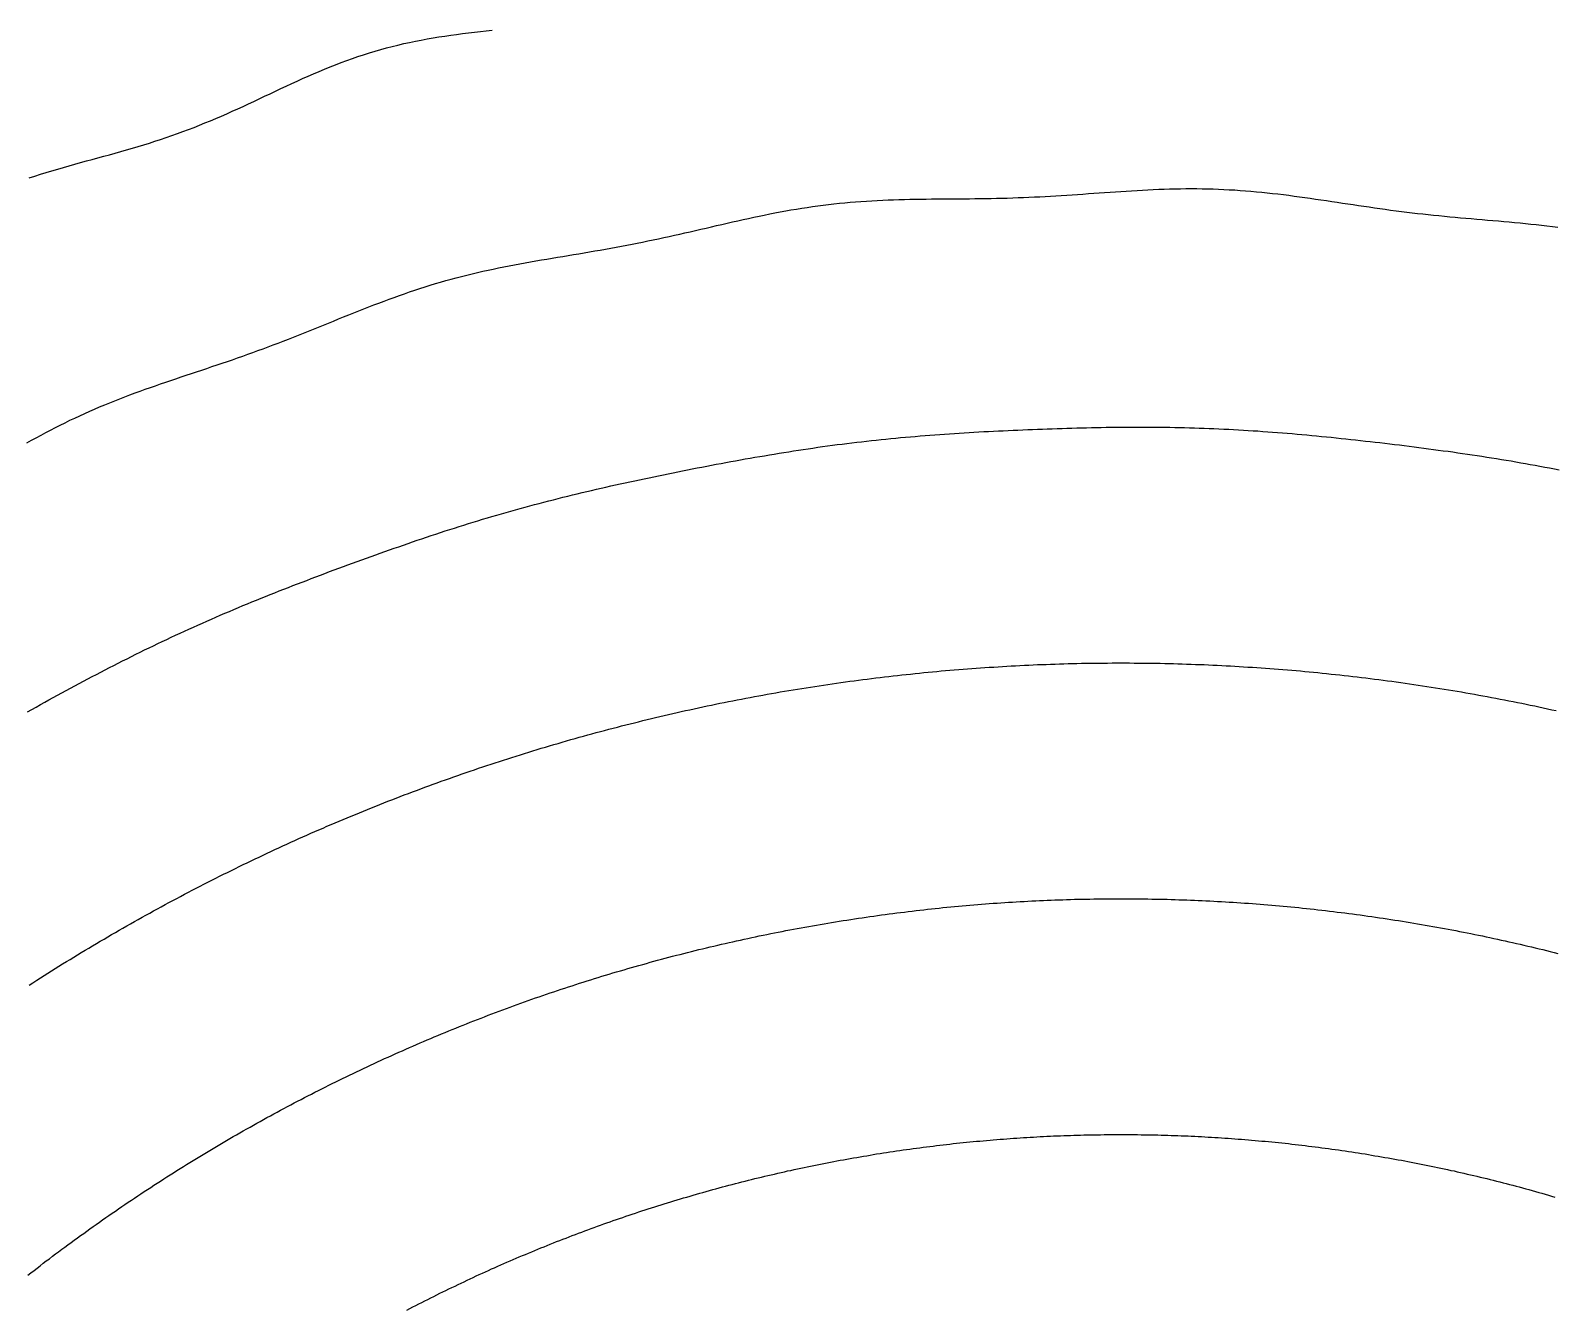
# Model space of a CAD drawing. Header units: millimetres. Extents: x -17.8 to 17.8, y -17.8 to 17.8.
# Drawn here: x -1.48 to 0.589, y 1.854 to 3.588 of the extents above; entities that cross this region are included whole.
import ezdxf

# ---------------------------------------------------------------- set-up
doc = ezdxf.new("R2010")
doc.units = ezdxf.units.MM
doc.layers.add('DOKU', color=8, linetype='Continuous')
doc.layers.add('KESIM', color=1, linetype='Continuous')

msp = doc.modelspace()

# ---------------------------------------------------------------- linework, layer by layer
at = {"layer": 'DOKU'}
for points in [[(-1.482, 3.3882), (-1.4743, 3.3907), (-1.4666, 3.3932), (-1.4589, 3.3956), (-1.4511, 3.398), (-1.4433, 3.4003), (-1.4355, 3.4025), (-1.4277, 3.4048), (-1.4199, 3.4069), (-1.4121, 3.4091), (-1.4043, 3.4113), (-1.3965, 3.4134), (-1.3886, 3.4155), (-1.3808, 3.4177), (-1.373, 3.4198), (-1.3652, 3.422), (-1.3575, 3.4242), (-1.3497, 3.4264), (-1.3419, 3.4286), (-1.3342, 3.4309), (-1.3265, 3.4333), (-1.3188, 3.4356), (-1.3112, 3.4381), (-1.3035, 3.4406), (-1.2959, 3.4431), (-1.2883, 3.4458), (-1.2807, 3.4484), (-1.2732, 3.4512), (-1.2657, 3.454), (-1.2582, 3.4569), (-1.2507, 3.4598), (-1.2433, 3.4628), (-1.2358, 3.4659), (-1.2284, 3.469), (-1.221, 3.4722), (-1.2137, 3.4754), (-1.2063, 3.4787), (-1.1989, 3.482), (-1.1916, 3.4854), (-1.1843, 3.4887), (-1.1769, 3.4922), (-1.1696, 3.4956), (-1.1623, 3.499), (-1.155, 3.5025), (-1.1476, 3.506), (-1.1403, 3.5094), (-1.1329, 3.5128), (-1.1256, 3.5162), (-1.1182, 3.5196), (-1.1108, 3.523), (-1.1034, 3.5262), (-1.0959, 3.5295), (-1.0885, 3.5327), (-1.081, 3.5358), (-1.0735, 3.5389), (-1.066, 3.5418), (-1.0584, 3.5447), (-1.0508, 3.5476), (-1.0432, 3.5503), (-1.0356, 3.5529), (-1.0279, 3.5555), (-1.0202, 3.5579), (-1.0125, 3.5602), (-1.0047, 3.5625), (-0.9969, 3.5646), (-0.9891, 3.5667), (-0.9813, 3.5686), (-0.9734, 3.5705), (-0.9655, 3.5722), (-0.9576, 3.5739), (-0.9497, 3.5754), (-0.9417, 3.5769), (-0.9337, 3.5783), (-0.9257, 3.5796), (-0.9177, 3.5808), (-0.9097, 3.582), (-0.9017, 3.5831), (-0.8936, 3.5842), (-0.8856, 3.5852), (-0.8775, 3.5862), (-0.8695, 3.5871), (-0.8614, 3.588), (-0.8534, 3.5889)], [(0, 3.37), (0.0074, 3.3705), (0.0147, 3.3709), (0.0221, 3.3714), (0.0294, 3.3718), (0.0368, 3.3722), (0.0441, 3.3725), (0.0515, 3.3728), (0.0589, 3.3731), (0.0662, 3.3733), (0.0736, 3.3735), (0.081, 3.3736), (0.0883, 3.3737), (0.0957, 3.3737), (0.1031, 3.3737), (0.1104, 3.3736), (0.1178, 3.3735), (0.1252, 3.3733), (0.1325, 3.373), (0.1399, 3.3727), (0.1472, 3.3723), (0.1546, 3.3719), (0.1619, 3.3714), (0.1693, 3.3708), (0.1766, 3.3702), (0.184, 3.3696), (0.1913, 3.3689), (0.1986, 3.3681), (0.206, 3.3673), (0.2133, 3.3665), (0.2206, 3.3656), (0.2279, 3.3647), (0.2352, 3.3637), (0.2425, 3.3627), (0.2498, 3.3617), (0.2571, 3.3607), (0.2644, 3.3596), (0.2717, 3.3585), (0.279, 3.3575), (0.2863, 3.3564), (0.2935, 3.3553), (0.3008, 3.3542), (0.3081, 3.3531), (0.3154, 3.352), (0.3227, 3.3509), (0.3299, 3.3498), (0.3372, 3.3488), (0.3445, 3.3477), (0.3518, 3.3467), (0.359, 3.3457), (0.3663, 3.3447), (0.3736, 3.3438), (0.3809, 3.3428), (0.3882, 3.3419), (0.3954, 3.3411), (0.4027, 3.3402), (0.41, 3.3394), (0.4173, 3.3386), (0.4246, 3.3378), (0.4319, 3.3371), (0.4392, 3.3364), (0.4466, 3.3356), (0.4539, 3.335), (0.4612, 3.3343), (0.4685, 3.3336), (0.4758, 3.333), (0.4832, 3.3323), (0.4905, 3.3317), (0.4978, 3.3311), (0.5052, 3.3305), (0.5125, 3.3298), (0.5198, 3.3292), (0.5272, 3.3285), (0.5345, 3.3278), (0.5419, 3.3271), (0.5492, 3.3264), (0.5565, 3.3257), (0.5639, 3.3249), (0.5712, 3.3241), (0.5785, 3.3232), (0.5858, 3.3224), (0.5931, 3.3214)], [(-1.4853, 3.0286), (-1.4789, 3.0322), (-1.4724, 3.0357), (-1.4659, 3.0392), (-1.4594, 3.0427), (-1.4529, 3.0461), (-1.4464, 3.0495), (-1.4398, 3.0528), (-1.4332, 3.056), (-1.4266, 3.0593), (-1.4199, 3.0624), (-1.4132, 3.0655), (-1.4065, 3.0686), (-1.3998, 3.0716), (-1.3931, 3.0745), (-1.3863, 3.0774), (-1.3795, 3.0803), (-1.3727, 3.0831), (-1.3658, 3.0858), (-1.359, 3.0885), (-1.3521, 3.0912), (-1.3452, 3.0938), (-1.3383, 3.0964), (-1.3314, 3.0989), (-1.3245, 3.1014), (-1.3175, 3.1039), (-1.3106, 3.1063), (-1.3036, 3.1087), (-1.2966, 3.1111), (-1.2896, 3.1135), (-1.2827, 3.1158), (-1.2757, 3.1182), (-1.2687, 3.1205), (-1.2617, 3.1228), (-1.2547, 3.1252), (-1.2477, 3.1275), (-1.2408, 3.1298), (-1.2338, 3.1322), (-1.2268, 3.1345), (-1.2199, 3.1369), (-1.2129, 3.1392), (-1.206, 3.1416), (-1.199, 3.144), (-1.1921, 3.1465), (-1.1852, 3.1489), (-1.1783, 3.1514), (-1.1714, 3.1539), (-1.1645, 3.1564), (-1.1576, 3.159), (-1.1507, 3.1616), (-1.1439, 3.1642), (-1.137, 3.1668), (-1.1301, 3.1695), (-1.1233, 3.1721), (-1.1165, 3.1748), (-1.1096, 3.1775), (-1.1028, 3.1802), (-1.096, 3.183), (-1.0892, 3.1857), (-1.0823, 3.1885), (-1.0755, 3.1913), (-1.0687, 3.194), (-1.0619, 3.1968), (-1.0551, 3.1996), (-1.0482, 3.2023), (-1.0414, 3.2051), (-1.0345, 3.2078), (-1.0277, 3.2105), (-1.0208, 3.2132), (-1.014, 3.2159), (-1.0071, 3.2185), (-1.0002, 3.2211), (-0.9933, 3.2237), (-0.9863, 3.2262), (-0.9794, 3.2287), (-0.9725, 3.2311), (-0.9655, 3.2335), (-0.9585, 3.2359), (-0.9515, 3.2382), (-0.9445, 3.2404), (-0.9375, 3.2426), (-0.9304, 3.2448), (-0.9234, 3.2468), (-0.9163, 3.2489), (-0.9092, 3.2508), (-0.9021, 3.2528), (-0.8949, 3.2546), (-0.8878, 3.2564), (-0.8806, 3.2582), (-0.8735, 3.2599), (-0.8663, 3.2615), (-0.8591, 3.2631), (-0.8519, 3.2646), (-0.8447, 3.2661), (-0.8375, 3.2676), (-0.8302, 3.269), (-0.823, 3.2704), (-0.8157, 3.2718), (-0.8085, 3.2731), (-0.8012, 3.2744), (-0.794, 3.2756), (-0.7867, 3.2769), (-0.7794, 3.2781), (-0.7722, 3.2793), (-0.7649, 3.2806), (-0.7577, 3.2818), (-0.7504, 3.283), (-0.7431, 3.2842), (-0.7359, 3.2854), (-0.7286, 3.2866), (-0.7214, 3.2878), (-0.7141, 3.2891), (-0.7069, 3.2903), (-0.6997, 3.2916), (-0.6924, 3.2929), (-0.6852, 3.2942), (-0.678, 3.2956), (-0.6708, 3.2969), (-0.6636, 3.2983), (-0.6564, 3.2997), (-0.6492, 3.3012), (-0.642, 3.3027), (-0.6348, 3.3042), (-0.6276, 3.3057), (-0.6204, 3.3072), (-0.6132, 3.3088), (-0.6061, 3.3104), (-0.5989, 3.312), (-0.5917, 3.3136), (-0.5846, 3.3153), (-0.5774, 3.3169), (-0.5702, 3.3186), (-0.5631, 3.3202), (-0.5559, 3.3219), (-0.5487, 3.3236), (-0.5415, 3.3252), (-0.5344, 3.3269), (-0.5272, 3.3285), (-0.52, 3.3301), (-0.5128, 3.3317), (-0.5056, 3.3333), (-0.4984, 3.3349), (-0.4912, 3.3364), (-0.484, 3.3379), (-0.4767, 3.3394), (-0.4695, 3.3408), (-0.4623, 3.3421), (-0.455, 3.3435), (-0.4478, 3.3448), (-0.4405, 3.346), (-0.4332, 3.3472), (-0.426, 3.3483), (-0.4187, 3.3494), (-0.4114, 3.3504), (-0.4041, 3.3513), (-0.3968, 3.3522), (-0.3894, 3.353), (-0.3821, 3.3538), (-0.3748, 3.3545), (-0.3675, 3.3552), (-0.3601, 3.3558), (-0.3528, 3.3564), (-0.3454, 3.3569), (-0.3381, 3.3573), (-0.3307, 3.3577), (-0.3233, 3.3581), (-0.316, 3.3584), (-0.3086, 3.3587), (-0.3013, 3.3589), (-0.2939, 3.3591), (-0.2865, 3.3593), (-0.2791, 3.3594), (-0.2718, 3.3595), (-0.2644, 3.3596), (-0.257, 3.3597), (-0.2497, 3.3598), (-0.2423, 3.3598), (-0.2349, 3.3599), (-0.2276, 3.3599), (-0.2202, 3.36), (-0.2129, 3.36), (-0.2055, 3.3601), (-0.1982, 3.3602), (-0.1908, 3.3603), (-0.1835, 3.3604), (-0.1761, 3.3605), (-0.1688, 3.3607), (-0.1614, 3.3609), (-0.1541, 3.361), (-0.1468, 3.3613), (-0.1394, 3.3615), (-0.1321, 3.3618), (-0.1248, 3.3621), (-0.1174, 3.3624), (-0.1101, 3.3628), (-0.1028, 3.3632), (-0.0954, 3.3636), (-0.0881, 3.364), (-0.0808, 3.3644), (-0.0734, 3.3649), (-0.0661, 3.3654), (-0.0588, 3.3659), (-0.0514, 3.3664), (-0.0441, 3.3669), (-0.0367, 3.3674), (-0.0294, 3.368), (-0.022, 3.3685), (-0.0147, 3.369), (-0.0074, 3.3695), (0, 3.37)], [(-1.4842, 2.6638), (-1.4783, 2.667), (-1.4725, 2.6702), (-1.4667, 2.6735), (-1.4609, 2.6767), (-1.4551, 2.6799), (-1.4492, 2.6831), (-1.4434, 2.6863), (-1.4375, 2.6894), (-1.4317, 2.6926), (-1.4258, 2.6958), (-1.42, 2.6989), (-1.4141, 2.702), (-1.4082, 2.7052), (-1.4023, 2.7083), (-1.3965, 2.7114), (-1.3906, 2.7145), (-1.3847, 2.7176), (-1.3788, 2.7206), (-1.3729, 2.7237), (-1.3669, 2.7267), (-1.361, 2.7298), (-1.3551, 2.7328), (-1.3491, 2.7358), (-1.3432, 2.7388), (-1.3372, 2.7417), (-1.3313, 2.7447), (-1.3253, 2.7476), (-1.3193, 2.7505), (-1.3133, 2.7534), (-1.3073, 2.7563), (-1.3013, 2.7592), (-1.2953, 2.762), (-1.2893, 2.7649), (-1.2832, 2.7677), (-1.2772, 2.7705), (-1.2712, 2.7732), (-1.2651, 2.776), (-1.259, 2.7787), (-1.253, 2.7815), (-1.2469, 2.7842), (-1.2408, 2.7869), (-1.2347, 2.7895), (-1.2286, 2.7922), (-1.2225, 2.7948), (-1.2164, 2.7974), (-1.2102, 2.8), (-1.2041, 2.8026), (-1.198, 2.8052), (-1.1918, 2.8078), (-1.1857, 2.8103), (-1.1795, 2.8128), (-1.1734, 2.8153), (-1.1672, 2.8178), (-1.161, 2.8203), (-1.1548, 2.8228), (-1.1487, 2.8252), (-1.1425, 2.8277), (-1.1363, 2.8301), (-1.1301, 2.8326), (-1.1239, 2.835), (-1.1177, 2.8374), (-1.1115, 2.8398), (-1.1052, 2.8421), (-1.099, 2.8445), (-1.0928, 2.8469), (-1.0866, 2.8492), (-1.0804, 2.8516), (-1.0741, 2.8539), (-1.0679, 2.8562), (-1.0617, 2.8585), (-1.0554, 2.8608), (-1.0492, 2.8631), (-1.0429, 2.8654), (-1.0367, 2.8677), (-1.0304, 2.87), (-1.0242, 2.8722), (-1.0179, 2.8745), (-1.0116, 2.8767), (-1.0054, 2.879), (-0.9991, 2.8812), (-0.9928, 2.8834), (-0.9866, 2.8856), (-0.9803, 2.8878), (-0.974, 2.89), (-0.9677, 2.8922), (-0.9614, 2.8943), (-0.9551, 2.8965), (-0.9488, 2.8986), (-0.9425, 2.9007), (-0.9362, 2.9028), (-0.9299, 2.9049), (-0.9236, 2.907), (-0.9172, 2.9091), (-0.9109, 2.9111), (-0.9046, 2.9131), (-0.8982, 2.9152), (-0.8919, 2.9172), (-0.8855, 2.9191), (-0.8792, 2.9211), (-0.8728, 2.923), (-0.8664, 2.925), (-0.86, 2.9269), (-0.8537, 2.9288), (-0.8473, 2.9306), (-0.8409, 2.9325), (-0.8345, 2.9343), (-0.8281, 2.9361), (-0.8217, 2.9379), (-0.8153, 2.9397), (-0.8088, 2.9415), (-0.8024, 2.9432), (-0.796, 2.9449), (-0.7896, 2.9466), (-0.7831, 2.9483), (-0.7767, 2.95), (-0.7702, 2.9516), (-0.7638, 2.9533), (-0.7573, 2.9549), (-0.7509, 2.9565), (-0.7444, 2.9581), (-0.7379, 2.9596), (-0.7314, 2.9612), (-0.725, 2.9627), (-0.7185, 2.9642), (-0.712, 2.9657), (-0.7055, 2.9672), (-0.699, 2.9687), (-0.6925, 2.9702), (-0.686, 2.9716), (-0.6796, 2.973), (-0.6731, 2.9745), (-0.6665, 2.9759), (-0.66, 2.9773), (-0.6535, 2.9787), (-0.647, 2.98), (-0.6405, 2.9814), (-0.634, 2.9828), (-0.6275, 2.9841), (-0.621, 2.9855), (-0.6145, 2.9868), (-0.6079, 2.9881), (-0.6014, 2.9894), (-0.5949, 2.9907), (-0.5884, 2.992), (-0.5818, 2.9933), (-0.5753, 2.9946), (-0.5688, 2.9958), (-0.5622, 2.9971), (-0.5557, 2.9983), (-0.5492, 2.9996), (-0.5426, 3.0008), (-0.5361, 3.002), (-0.5296, 3.0032), (-0.523, 3.0044), (-0.5165, 3.0056), (-0.5099, 3.0068), (-0.5034, 3.0079), (-0.4968, 3.0091), (-0.4902, 3.0102), (-0.4837, 3.0113), (-0.4771, 3.0124), (-0.4706, 3.0135), (-0.464, 3.0146), (-0.4574, 3.0157), (-0.4509, 3.0167), (-0.4443, 3.0178), (-0.4377, 3.0188), (-0.4311, 3.0198), (-0.4245, 3.0208), (-0.418, 3.0217), (-0.4114, 3.0227), (-0.4048, 3.0236), (-0.3982, 3.0245), (-0.3916, 3.0254), (-0.385, 3.0263), (-0.3784, 3.0271), (-0.3718, 3.0279), (-0.3652, 3.0287), (-0.3586, 3.0295), (-0.352, 3.0303), (-0.3453, 3.0311), (-0.3387, 3.0318), (-0.3321, 3.0325), (-0.3255, 3.0332), (-0.3189, 3.0339), (-0.3123, 3.0345), (-0.3056, 3.0352), (-0.299, 3.0358), (-0.2924, 3.0364), (-0.2857, 3.037), (-0.2791, 3.0375), (-0.2725, 3.0381), (-0.2658, 3.0386), (-0.2592, 3.0391), (-0.2526, 3.0396), (-0.2459, 3.0401), (-0.2393, 3.0406), (-0.2327, 3.0411), (-0.226, 3.0415), (-0.2194, 3.0419), (-0.2127, 3.0423), (-0.2061, 3.0427), (-0.1995, 3.0431), (-0.1928, 3.0435), (-0.1862, 3.0439), (-0.1795, 3.0442), (-0.1729, 3.0446), (-0.1662, 3.0449), (-0.1596, 3.0452), (-0.1529, 3.0455), (-0.1463, 3.0458), (-0.1397, 3.0461), (-0.133, 3.0464), (-0.1264, 3.0467), (-0.1197, 3.047), (-0.1131, 3.0472), (-0.1064, 3.0475), (-0.0998, 3.0477), (-0.0931, 3.0479), (-0.0865, 3.0482), (-0.0798, 3.0484), (-0.0732, 3.0486), (-0.0665, 3.0487), (-0.0599, 3.0489), (-0.0532, 3.0491), (-0.0466, 3.0493), (-0.0399, 3.0494), (-0.0333, 3.0495), (-0.0266, 3.0496), (-0.02, 3.0498), (-0.0133, 3.0499), (-0.0067, 3.0499), (0, 3.05)], [(0, 3.05), (0.0067, 3.0501), (0.0133, 3.0501), (0.02, 3.0501), (0.0266, 3.0501), (0.0333, 3.0501), (0.0399, 3.0501), (0.0466, 3.05), (0.0532, 3.05), (0.0599, 3.0499), (0.0665, 3.0498), (0.0732, 3.0497), (0.0799, 3.0495), (0.0865, 3.0494), (0.0932, 3.0492), (0.0998, 3.049), (0.1065, 3.0488), (0.1131, 3.0486), (0.1198, 3.0483), (0.1264, 3.0481), (0.1331, 3.0478), (0.1397, 3.0475), (0.1464, 3.0471), (0.153, 3.0468), (0.1597, 3.0464), (0.1663, 3.046), (0.1729, 3.0456), (0.1796, 3.0452), (0.1862, 3.0448), (0.1929, 3.0443), (0.1995, 3.0438), (0.2061, 3.0433), (0.2128, 3.0428), (0.2194, 3.0423), (0.226, 3.0417), (0.2327, 3.0412), (0.2393, 3.0406), (0.2459, 3.04), (0.2526, 3.0394), (0.2592, 3.0388), (0.2658, 3.0382), (0.2724, 3.0375), (0.279, 3.0369), (0.2857, 3.0362), (0.2923, 3.0355), (0.2989, 3.0348), (0.3055, 3.0341), (0.3121, 3.0334), (0.3187, 3.0327), (0.3254, 3.032), (0.332, 3.0312), (0.3386, 3.0305), (0.3452, 3.0297), (0.3518, 3.029), (0.3584, 3.0282), (0.365, 3.0274), (0.3716, 3.0266), (0.3782, 3.0258), (0.3848, 3.025), (0.3914, 3.0242), (0.398, 3.0233), (0.4046, 3.0225), (0.4112, 3.0216), (0.4178, 3.0208), (0.4244, 3.0199), (0.431, 3.019), (0.4376, 3.0181), (0.4442, 3.0172), (0.4508, 3.0163), (0.4574, 3.0153), (0.464, 3.0144), (0.4705, 3.0134), (0.4771, 3.0124), (0.4837, 3.0115), (0.4903, 3.0105), (0.4969, 3.0094), (0.5034, 3.0084), (0.51, 3.0074), (0.5166, 3.0063), (0.5231, 3.0052), (0.5297, 3.0041), (0.5363, 3.003), (0.5428, 3.0018), (0.5494, 3.0007), (0.5559, 2.9995), (0.5625, 2.9983), (0.569, 2.9971), (0.5756, 2.9959), (0.5821, 2.9946), (0.5886, 2.9934), (0.5952, 2.9921)], [(-1.4819, 2.2928), (-1.4769, 2.296), (-1.4718, 2.2993), (-1.4668, 2.3025), (-1.4618, 2.3057), (-1.4568, 2.3088), (-1.4517, 2.312), (-1.4467, 2.3152), (-1.4416, 2.3183), (-1.4366, 2.3215), (-1.4315, 2.3246), (-1.4264, 2.3277), (-1.4213, 2.3308), (-1.4163, 2.3339), (-1.4112, 2.337), (-1.4061, 2.3401), (-1.4009, 2.3431), (-1.3958, 2.3462), (-1.3907, 2.3492), (-1.3856, 2.3522), (-1.3804, 2.3553), (-1.3753, 2.3583), (-1.3702, 2.3613), (-1.365, 2.3642), (-1.3598, 2.3672), (-1.3547, 2.3702), (-1.3495, 2.3731), (-1.3443, 2.3761), (-1.3391, 2.379), (-1.3339, 2.3819), (-1.3287, 2.3848), (-1.3235, 2.3877), (-1.3183, 2.3906), (-1.3131, 2.3935), (-1.3079, 2.3963), (-1.3026, 2.3992), (-1.2974, 2.402), (-1.2922, 2.4048), (-1.2869, 2.4076), (-1.2817, 2.4104), (-1.2764, 2.4132), (-1.2711, 2.416), (-1.2659, 2.4188), (-1.2606, 2.4215), (-1.2553, 2.4243), (-1.25, 2.427), (-1.2447, 2.4297), (-1.2394, 2.4324), (-1.2341, 2.4351), (-1.2288, 2.4378), (-1.2234, 2.4405), (-1.2181, 2.4432), (-1.2128, 2.4458), (-1.2074, 2.4485), (-1.2021, 2.4511), (-1.1968, 2.4537), (-1.1914, 2.4563), (-1.186, 2.4589), (-1.1807, 2.4615), (-1.1753, 2.4641), (-1.1699, 2.4666), (-1.1645, 2.4692), (-1.1591, 2.4717), (-1.1537, 2.4742), (-1.1483, 2.4767), (-1.1429, 2.4792), (-1.1375, 2.4817), (-1.1321, 2.4842), (-1.1267, 2.4867), (-1.1213, 2.4891), (-1.1158, 2.4916), (-1.1104, 2.494), (-1.1049, 2.4964), (-1.0995, 2.4988), (-1.094, 2.5012), (-1.0886, 2.5036), (-1.0831, 2.5059), (-1.0777, 2.5083), (-1.0722, 2.5106), (-1.0667, 2.513), (-1.0612, 2.5153), (-1.0557, 2.5176), (-1.0502, 2.5199), (-1.0447, 2.5222), (-1.0392, 2.5245), (-1.0337, 2.5267), (-1.0282, 2.529), (-1.0227, 2.5312), (-1.0172, 2.5334), (-1.0116, 2.5357), (-1.0061, 2.5379), (-1.0005, 2.54), (-0.995, 2.5422), (-0.9895, 2.5444), (-0.9839, 2.5465), (-0.9783, 2.5487), (-0.9728, 2.5508), (-0.9672, 2.5529), (-0.9616, 2.555), (-0.9561, 2.5571), (-0.9505, 2.5592), (-0.9449, 2.5613), (-0.9393, 2.5633), (-0.9337, 2.5654), (-0.9281, 2.5674), (-0.9225, 2.5694), (-0.9169, 2.5714), (-0.9113, 2.5734), (-0.9057, 2.5754), (-0.9001, 2.5774), (-0.8944, 2.5793), (-0.8888, 2.5813), (-0.8832, 2.5832), (-0.8775, 2.5851), (-0.8719, 2.587), (-0.8662, 2.5889), (-0.8606, 2.5908), (-0.8549, 2.5927), (-0.8493, 2.5945), (-0.8436, 2.5964), (-0.8379, 2.5982), (-0.8323, 2.6), (-0.8266, 2.6019), (-0.8209, 2.6036), (-0.8152, 2.6054), (-0.8096, 2.6072), (-0.8039, 2.609), (-0.7982, 2.6107), (-0.7925, 2.6124), (-0.7868, 2.6142), (-0.7811, 2.6159), (-0.7754, 2.6176), (-0.7696, 2.6193), (-0.7639, 2.6209), (-0.7582, 2.6226), (-0.7525, 2.6242), (-0.7468, 2.6259), (-0.741, 2.6275), (-0.7353, 2.6291), (-0.7296, 2.6307), (-0.7238, 2.6323), (-0.7181, 2.6339), (-0.7123, 2.6354), (-0.7066, 2.637), (-0.7008, 2.6385), (-0.6951, 2.64), (-0.6893, 2.6415), (-0.6835, 2.643), (-0.6778, 2.6445), (-0.672, 2.646), (-0.6662, 2.6475), (-0.6604, 2.6489), (-0.6547, 2.6503), (-0.6489, 2.6518), (-0.6431, 2.6532), (-0.6373, 2.6546), (-0.6315, 2.656), (-0.6257, 2.6573), (-0.6199, 2.6587), (-0.6141, 2.66), (-0.6083, 2.6614), (-0.6025, 2.6627), (-0.5967, 2.664), (-0.5909, 2.6653), (-0.5851, 2.6666), (-0.5792, 2.6678), (-0.5734, 2.6691), (-0.5676, 2.6703), (-0.5618, 2.6716), (-0.5559, 2.6728), (-0.5501, 2.674), (-0.5443, 2.6752), (-0.5384, 2.6764), (-0.5326, 2.6775), (-0.5268, 2.6787), (-0.5209, 2.6798), (-0.5151, 2.681), (-0.5092, 2.6821), (-0.5034, 2.6832), (-0.4975, 2.6843), (-0.4916, 2.6854), (-0.4858, 2.6864), (-0.4799, 2.6875), (-0.4741, 2.6885), (-0.4682, 2.6896), (-0.4623, 2.6906), (-0.4565, 2.6916), (-0.4506, 2.6926), (-0.4447, 2.6935), (-0.4388, 2.6945), (-0.4329, 2.6955), (-0.4271, 2.6964), (-0.4212, 2.6973), (-0.4153, 2.6982), (-0.4094, 2.6991), (-0.4035, 2.7), (-0.3976, 2.7009), (-0.3917, 2.7017), (-0.3858, 2.7026), (-0.3799, 2.7034), (-0.374, 2.7043), (-0.3681, 2.7051), (-0.3622, 2.7059), (-0.3563, 2.7066), (-0.3504, 2.7074), (-0.3445, 2.7082), (-0.3386, 2.7089), (-0.3327, 2.7097), (-0.3268, 2.7104), (-0.3209, 2.7111), (-0.315, 2.7118), (-0.309, 2.7125), (-0.3031, 2.7131), (-0.2972, 2.7138), (-0.2913, 2.7144), (-0.2854, 2.715), (-0.2794, 2.7157), (-0.2735, 2.7163), (-0.2676, 2.7169), (-0.2617, 2.7174), (-0.2557, 2.718), (-0.2498, 2.7185), (-0.2439, 2.7191), (-0.2379, 2.7196), (-0.232, 2.7201), (-0.2261, 2.7206), (-0.2201, 2.7211), (-0.2142, 2.7216), (-0.2083, 2.722), (-0.2023, 2.7225), (-0.1964, 2.7229), (-0.1904, 2.7233), (-0.1845, 2.7238), (-0.1786, 2.7242), (-0.1726, 2.7245), (-0.1667, 2.7249), (-0.1607, 2.7253), (-0.1548, 2.7256), (-0.1488, 2.7259), (-0.1429, 2.7263), (-0.1369, 2.7266), (-0.131, 2.7269), (-0.125, 2.7271), (-0.1191, 2.7274), (-0.1131, 2.7277), (-0.1072, 2.7279), (-0.1012, 2.7281), (-0.0953, 2.7283), (-0.0893, 2.7285), (-0.0834, 2.7287), (-0.0774, 2.7289), (-0.0715, 2.7291), (-0.0655, 2.7292), (-0.0596, 2.7294), (-0.0536, 2.7295), (-0.0476, 2.7296), (-0.0417, 2.7297), (-0.0357, 2.7298), (-0.0298, 2.7298), (-0.0238, 2.7299), (-0.0179, 2.7299), (-0.0119, 2.73), (-0.006, 2.73), (0, 2.73)], [(0, 2.73), (0.006, 2.73), (0.0119, 2.73), (0.0179, 2.7299), (0.0238, 2.7299), (0.0298, 2.7298), (0.0357, 2.7298), (0.0417, 2.7297), (0.0476, 2.7296), (0.0536, 2.7295), (0.0596, 2.7294), (0.0655, 2.7292), (0.0715, 2.7291), (0.0774, 2.7289), (0.0834, 2.7287), (0.0893, 2.7285), (0.0953, 2.7283), (0.1012, 2.7281), (0.1072, 2.7279), (0.1131, 2.7277), (0.1191, 2.7274), (0.125, 2.7271), (0.131, 2.7269), (0.1369, 2.7266), (0.1429, 2.7263), (0.1488, 2.7259), (0.1548, 2.7256), (0.1607, 2.7253), (0.1667, 2.7249), (0.1726, 2.7245), (0.1786, 2.7242), (0.1845, 2.7238), (0.1904, 2.7233), (0.1964, 2.7229), (0.2023, 2.7225), (0.2083, 2.722), (0.2142, 2.7216), (0.2201, 2.7211), (0.2261, 2.7206), (0.232, 2.7201), (0.2379, 2.7196), (0.2439, 2.7191), (0.2498, 2.7185), (0.2557, 2.718), (0.2617, 2.7174), (0.2676, 2.7169), (0.2735, 2.7163), (0.2794, 2.7157), (0.2854, 2.715), (0.2913, 2.7144), (0.2972, 2.7138), (0.3031, 2.7131), (0.309, 2.7125), (0.315, 2.7118), (0.3209, 2.7111), (0.3268, 2.7104), (0.3327, 2.7097), (0.3386, 2.7089), (0.3445, 2.7082), (0.3504, 2.7074), (0.3563, 2.7066), (0.3622, 2.7059), (0.3681, 2.7051), (0.374, 2.7043), (0.3799, 2.7034), (0.3858, 2.7026), (0.3917, 2.7017), (0.3976, 2.7009), (0.4035, 2.7), (0.4094, 2.6991), (0.4153, 2.6982), (0.4212, 2.6973), (0.4271, 2.6964), (0.4329, 2.6955), (0.4388, 2.6945), (0.4447, 2.6935), (0.4506, 2.6926), (0.4565, 2.6916), (0.4623, 2.6906), (0.4682, 2.6896), (0.4741, 2.6885), (0.4799, 2.6875), (0.4858, 2.6864), (0.4916, 2.6854), (0.4975, 2.6843), (0.5034, 2.6832), (0.5092, 2.6821), (0.5151, 2.681), (0.5209, 2.6798), (0.5268, 2.6787), (0.5326, 2.6775), (0.5384, 2.6764), (0.5443, 2.6752), (0.5501, 2.674), (0.5559, 2.6728), (0.5618, 2.6716), (0.5676, 2.6703), (0.5734, 2.6691), (0.5792, 2.6678), (0.5851, 2.6666), (0.5909, 2.6653)], [(-1.4837, 1.8991), (-1.4796, 1.9023), (-1.4754, 1.9056), (-1.4713, 1.9088), (-1.4671, 1.912), (-1.4629, 1.9152), (-1.4588, 1.9184), (-1.4546, 1.9215), (-1.4504, 1.9247), (-1.4462, 1.9279), (-1.442, 1.931), (-1.4377, 1.9342), (-1.4335, 1.9373), (-1.4293, 1.9404), (-1.4251, 1.9435), (-1.4208, 1.9466), (-1.4166, 1.9497), (-1.4123, 1.9528), (-1.408, 1.9559), (-1.4038, 1.959), (-1.3995, 1.962), (-1.3952, 1.9651), (-1.3909, 1.9681), (-1.3866, 1.9711), (-1.3823, 1.9742), (-1.378, 1.9772), (-1.3737, 1.9802), (-1.3694, 1.9832), (-1.365, 1.9861), (-1.3607, 1.9891), (-1.3564, 1.9921), (-1.352, 1.995), (-1.3477, 1.998), (-1.3433, 2.0009), (-1.3389, 2.0038), (-1.3345, 2.0068), (-1.3302, 2.0097), (-1.3258, 2.0126), (-1.3214, 2.0154), (-1.317, 2.0183), (-1.3126, 2.0212), (-1.3082, 2.0241), (-1.3037, 2.0269), (-1.2993, 2.0297), (-1.2949, 2.0326), (-1.2905, 2.0354), (-1.286, 2.0382), (-1.2816, 2.041), (-1.2771, 2.0438), (-1.2726, 2.0466), (-1.2682, 2.0493), (-1.2637, 2.0521), (-1.2592, 2.0549), (-1.2547, 2.0576), (-1.2502, 2.0603), (-1.2457, 2.0631), (-1.2412, 2.0658), (-1.2367, 2.0685), (-1.2322, 2.0712), (-1.2277, 2.0739), (-1.2232, 2.0765), (-1.2186, 2.0792), (-1.2141, 2.0818), (-1.2096, 2.0845), (-1.205, 2.0871), (-1.2004, 2.0897), (-1.1959, 2.0924), (-1.1913, 2.095), (-1.1867, 2.0976), (-1.1822, 2.1001), (-1.1776, 2.1027), (-1.173, 2.1053), (-1.1684, 2.1078), (-1.1638, 2.1104), (-1.1592, 2.1129), (-1.1546, 2.1154), (-1.15, 2.1179), (-1.1453, 2.1205), (-1.1407, 2.1229), (-1.1361, 2.1254), (-1.1314, 2.1279), (-1.1268, 2.1304), (-1.1221, 2.1328), (-1.1175, 2.1353), (-1.1128, 2.1377), (-1.1081, 2.1401), (-1.1035, 2.1425), (-1.0988, 2.1449), (-1.0941, 2.1473), (-1.0894, 2.1497), (-1.0847, 2.1521), (-1.08, 2.1544), (-1.0753, 2.1568), (-1.0706, 2.1591), (-1.0659, 2.1615), (-1.0612, 2.1638), (-1.0565, 2.1661), (-1.0517, 2.1684), (-1.047, 2.1707), (-1.0423, 2.173), (-1.0375, 2.1752), (-1.0328, 2.1775), (-1.028, 2.1797), (-1.0233, 2.182), (-1.0185, 2.1842), (-1.0137, 2.1864), (-1.009, 2.1886), (-1.0042, 2.1908), (-0.9994, 2.193), (-0.9946, 2.1952), (-0.9898, 2.1973), (-0.985, 2.1995), (-0.9802, 2.2016), (-0.9754, 2.2038), (-0.9706, 2.2059), (-0.9658, 2.208), (-0.961, 2.2101), (-0.9562, 2.2122), (-0.9513, 2.2143), (-0.9465, 2.2164), (-0.9417, 2.2184), (-0.9368, 2.2205), (-0.932, 2.2225), (-0.9271, 2.2245), (-0.9223, 2.2265), (-0.9174, 2.2286), (-0.9125, 2.2306), (-0.9077, 2.2325), (-0.9028, 2.2345), (-0.8979, 2.2365), (-0.893, 2.2384), (-0.8882, 2.2404), (-0.8833, 2.2423), (-0.8784, 2.2442), (-0.8735, 2.2461), (-0.8686, 2.248), (-0.8637, 2.2499), (-0.8588, 2.2518), (-0.8538, 2.2537), (-0.8489, 2.2555), (-0.844, 2.2574), (-0.8391, 2.2592), (-0.8341, 2.261), (-0.8292, 2.2629), (-0.8243, 2.2647), (-0.8193, 2.2665), (-0.8144, 2.2682), (-0.8094, 2.27), (-0.8045, 2.2718), (-0.7995, 2.2735), (-0.7946, 2.2753), (-0.7896, 2.277), (-0.7846, 2.2787), (-0.7796, 2.2804), (-0.7747, 2.2821), (-0.7697, 2.2838), (-0.7647, 2.2855), (-0.7597, 2.2871), (-0.7547, 2.2888), (-0.7497, 2.2904), (-0.7447, 2.292), (-0.7397, 2.2937), (-0.7347, 2.2953), (-0.7297, 2.2969), (-0.7247, 2.2985), (-0.7197, 2.3), (-0.7147, 2.3016), (-0.7096, 2.3032), (-0.7046, 2.3047), (-0.6996, 2.3062), (-0.6946, 2.3077), (-0.6895, 2.3093), (-0.6845, 2.3108), (-0.6794, 2.3122), (-0.6744, 2.3137), (-0.6693, 2.3152), (-0.6643, 2.3166), (-0.6592, 2.3181), (-0.6542, 2.3195), (-0.6491, 2.3209), (-0.644, 2.3223), (-0.639, 2.3237), (-0.6339, 2.3251), (-0.6288, 2.3265), (-0.6238, 2.3279), (-0.6187, 2.3292), (-0.6136, 2.3306), (-0.6085, 2.3319), (-0.6034, 2.3332), (-0.5983, 2.3345), (-0.5932, 2.3358), (-0.5881, 2.3371), (-0.583, 2.3384), (-0.5779, 2.3397), (-0.5728, 2.3409), (-0.5677, 2.3422), (-0.5626, 2.3434), (-0.5575, 2.3446), (-0.5524, 2.3458), (-0.5473, 2.347), (-0.5421, 2.3482), (-0.537, 2.3494), (-0.5319, 2.3506), (-0.5268, 2.3517), (-0.5216, 2.3529), (-0.5165, 2.354), (-0.5113, 2.3551), (-0.5062, 2.3562), (-0.5011, 2.3573), (-0.4959, 2.3584), (-0.4908, 2.3595), (-0.4856, 2.3606), (-0.4805, 2.3616), (-0.4753, 2.3627), (-0.4702, 2.3637), (-0.465, 2.3647), (-0.4598, 2.3657), (-0.4547, 2.3667), (-0.4495, 2.3677), (-0.4444, 2.3687), (-0.4392, 2.3696), (-0.434, 2.3706), (-0.4288, 2.3715), (-0.4237, 2.3725), (-0.4185, 2.3734), (-0.4133, 2.3743), (-0.4081, 2.3752), (-0.4029, 2.3761), (-0.3978, 2.3769), (-0.3926, 2.3778), (-0.3874, 2.3787), (-0.3822, 2.3795), (-0.377, 2.3803), (-0.3718, 2.3811), (-0.3666, 2.382), (-0.3614, 2.3827), (-0.3562, 2.3835), (-0.351, 2.3843), (-0.3458, 2.3851), (-0.3406, 2.3858), (-0.3354, 2.3865), (-0.3302, 2.3873), (-0.325, 2.388), (-0.3198, 2.3887), (-0.3146, 2.3894), (-0.3094, 2.3901), (-0.3041, 2.3907), (-0.2989, 2.3914), (-0.2937, 2.392), (-0.2885, 2.3927), (-0.2833, 2.3933), (-0.278, 2.3939), (-0.2728, 2.3945), (-0.2676, 2.3951), (-0.2624, 2.3957), (-0.2571, 2.3962), (-0.2519, 2.3968), (-0.2467, 2.3973), (-0.2415, 2.3979), (-0.2362, 2.3984), (-0.231, 2.3989), (-0.2258, 2.3994), (-0.2205, 2.3999), (-0.2153, 2.4004), (-0.21, 2.4008), (-0.2048, 2.4013), (-0.1996, 2.4017), (-0.1943, 2.4022), (-0.1891, 2.4026), (-0.1838, 2.403), (-0.1786, 2.4034), (-0.1734, 2.4038), (-0.1681, 2.4041), (-0.1629, 2.4045), (-0.1576, 2.4048), (-0.1524, 2.4052), (-0.1471, 2.4055), (-0.1419, 2.4058), (-0.1366, 2.4061), (-0.1314, 2.4064), (-0.1261, 2.4067), (-0.1209, 2.407), (-0.1156, 2.4072), (-0.1104, 2.4075), (-0.1051, 2.4077), (-0.0999, 2.4079), (-0.0946, 2.4081), (-0.0894, 2.4083), (-0.0841, 2.4085), (-0.0789, 2.4087), (-0.0736, 2.4089), (-0.0683, 2.409), (-0.0631, 2.4092), (-0.0578, 2.4093), (-0.0526, 2.4094), (-0.0473, 2.4095), (-0.0421, 2.4096), (-0.0368, 2.4097), (-0.0315, 2.4098), (-0.0263, 2.4099), (-0.021, 2.4099), (-0.0158, 2.4099), (-0.0105, 2.41), (-0.0053, 2.41), (0, 2.41)], [(0, 2.41), (0.0053, 2.41), (0.0105, 2.41), (0.0158, 2.4099), (0.021, 2.4099), (0.0263, 2.4099), (0.0315, 2.4098), (0.0368, 2.4097), (0.0421, 2.4096), (0.0473, 2.4095), (0.0526, 2.4094), (0.0578, 2.4093), (0.0631, 2.4092), (0.0683, 2.409), (0.0736, 2.4089), (0.0789, 2.4087), (0.0841, 2.4085), (0.0894, 2.4083), (0.0946, 2.4081), (0.0999, 2.4079), (0.1051, 2.4077), (0.1104, 2.4075), (0.1156, 2.4072), (0.1209, 2.407), (0.1261, 2.4067), (0.1314, 2.4064), (0.1366, 2.4061), (0.1419, 2.4058), (0.1471, 2.4055), (0.1524, 2.4052), (0.1576, 2.4048), (0.1629, 2.4045), (0.1681, 2.4041), (0.1734, 2.4038), (0.1786, 2.4034), (0.1838, 2.403), (0.1891, 2.4026), (0.1943, 2.4022), (0.1996, 2.4017), (0.2048, 2.4013), (0.21, 2.4008), (0.2153, 2.4004), (0.2205, 2.3999), (0.2258, 2.3994), (0.231, 2.3989), (0.2362, 2.3984), (0.2415, 2.3979), (0.2467, 2.3973), (0.2519, 2.3968), (0.2571, 2.3962), (0.2624, 2.3957), (0.2676, 2.3951), (0.2728, 2.3945), (0.278, 2.3939), (0.2833, 2.3933), (0.2885, 2.3927), (0.2937, 2.392), (0.2989, 2.3914), (0.3041, 2.3907), (0.3094, 2.3901), (0.3146, 2.3894), (0.3198, 2.3887), (0.325, 2.388), (0.3302, 2.3873), (0.3354, 2.3865), (0.3406, 2.3858), (0.3458, 2.3851), (0.351, 2.3843), (0.3562, 2.3835), (0.3614, 2.3827), (0.3666, 2.382), (0.3718, 2.3811), (0.377, 2.3803), (0.3822, 2.3795), (0.3874, 2.3787), (0.3926, 2.3778), (0.3978, 2.3769), (0.4029, 2.3761), (0.4081, 2.3752), (0.4133, 2.3743), (0.4185, 2.3734), (0.4237, 2.3725), (0.4288, 2.3715), (0.434, 2.3706), (0.4392, 2.3696), (0.4444, 2.3687), (0.4495, 2.3677), (0.4547, 2.3667), (0.4598, 2.3657), (0.465, 2.3647), (0.4702, 2.3637), (0.4753, 2.3627), (0.4805, 2.3616), (0.4856, 2.3606), (0.4908, 2.3595), (0.4959, 2.3584), (0.5011, 2.3573), (0.5062, 2.3562), (0.5113, 2.3551), (0.5165, 2.354), (0.5216, 2.3529), (0.5268, 2.3517), (0.5319, 2.3506), (0.537, 2.3494), (0.5421, 2.3482), (0.5473, 2.347), (0.5524, 2.3458), (0.5575, 2.3446), (0.5626, 2.3434), (0.5677, 2.3422), (0.5728, 2.3409), (0.5779, 2.3397), (0.583, 2.3384), (0.5881, 2.3371), (0.5932, 2.3358)], [(-0.9691, 1.8517), (-0.9651, 1.8539), (-0.961, 1.856), (-0.957, 1.858), (-0.9529, 1.8601), (-0.9488, 1.8622), (-0.9448, 1.8643), (-0.9407, 1.8663), (-0.9366, 1.8684), (-0.9326, 1.8704), (-0.9285, 1.8724), (-0.9244, 1.8745), (-0.9203, 1.8765), (-0.9162, 1.8785), (-0.9121, 1.8805), (-0.908, 1.8825), (-0.9039, 1.8844), (-0.8998, 1.8864), (-0.8957, 1.8884), (-0.8915, 1.8903), (-0.8874, 1.8923), (-0.8833, 1.8942), (-0.8791, 1.8961), (-0.875, 1.898), (-0.8709, 1.8999), (-0.8667, 1.9018), (-0.8626, 1.9037), (-0.8584, 1.9056), (-0.8542, 1.9075), (-0.8501, 1.9093), (-0.8459, 1.9112), (-0.8417, 1.913), (-0.8376, 1.9148), (-0.8334, 1.9167), (-0.8292, 1.9185), (-0.825, 1.9203), (-0.8208, 1.9221), (-0.8166, 1.9239), (-0.8124, 1.9256), (-0.8082, 1.9274), (-0.804, 1.9292), (-0.7998, 1.9309), (-0.7956, 1.9326), (-0.7914, 1.9344), (-0.7872, 1.9361), (-0.7829, 1.9378), (-0.7787, 1.9395), (-0.7745, 1.9412), (-0.7702, 1.9429), (-0.766, 1.9446), (-0.7617, 1.9462), (-0.7575, 1.9479), (-0.7532, 1.9495), (-0.749, 1.9512), (-0.7447, 1.9528), (-0.7405, 1.9544), (-0.7362, 1.956), (-0.7319, 1.9576), (-0.7277, 1.9592), (-0.7234, 1.9608), (-0.7191, 1.9624), (-0.7148, 1.964), (-0.7105, 1.9655), (-0.7062, 1.9671), (-0.702, 1.9686), (-0.6977, 1.9701), (-0.6934, 1.9716), (-0.6891, 1.9731), (-0.6847, 1.9746), (-0.6804, 1.9761), (-0.6761, 1.9776), (-0.6718, 1.9791), (-0.6675, 1.9805), (-0.6632, 1.982), (-0.6588, 1.9834), (-0.6545, 1.9849), (-0.6502, 1.9863), (-0.6458, 1.9877), (-0.6415, 1.9891), (-0.6372, 1.9905), (-0.6328, 1.9919), (-0.6285, 1.9933), (-0.6241, 1.9946), (-0.6198, 1.996), (-0.6154, 1.9973), (-0.6111, 1.9987), (-0.6067, 2), (-0.6023, 2.0013), (-0.598, 2.0026), (-0.5936, 2.0039), (-0.5892, 2.0052), (-0.5848, 2.0065), (-0.5805, 2.0078), (-0.5761, 2.009), (-0.5717, 2.0103), (-0.5673, 2.0115), (-0.5629, 2.0128), (-0.5585, 2.014), (-0.5541, 2.0152), (-0.5497, 2.0164), (-0.5453, 2.0176), (-0.5409, 2.0188), (-0.5365, 2.02), (-0.5321, 2.0211), (-0.5277, 2.0223), (-0.5233, 2.0234), (-0.5189, 2.0246), (-0.5145, 2.0257), (-0.51, 2.0268), (-0.5056, 2.0279), (-0.5012, 2.029), (-0.4968, 2.0301), (-0.4923, 2.0312), (-0.4879, 2.0323), (-0.4835, 2.0333), (-0.479, 2.0344), (-0.4746, 2.0354), (-0.4701, 2.0364), (-0.4657, 2.0375), (-0.4613, 2.0385), (-0.4568, 2.0395), (-0.4524, 2.0405), (-0.4479, 2.0414), (-0.4435, 2.0424), (-0.439, 2.0434), (-0.4345, 2.0443), (-0.4301, 2.0453), (-0.4256, 2.0462), (-0.4211, 2.0471), (-0.4167, 2.048), (-0.4122, 2.0489), (-0.4077, 2.0498), (-0.4033, 2.0507), (-0.3988, 2.0516), (-0.3943, 2.0525), (-0.3898, 2.0533), (-0.3854, 2.0542), (-0.3809, 2.055), (-0.3764, 2.0558), (-0.3719, 2.0566), (-0.3674, 2.0575), (-0.3629, 2.0582), (-0.3584, 2.059), (-0.3539, 2.0598), (-0.3494, 2.0606), (-0.3449, 2.0613), (-0.3405, 2.0621), (-0.336, 2.0628), (-0.3315, 2.0636), (-0.3269, 2.0643), (-0.3224, 2.065), (-0.3179, 2.0657), (-0.3134, 2.0664), (-0.3089, 2.067), (-0.3044, 2.0677), (-0.2999, 2.0684), (-0.2954, 2.069), (-0.2909, 2.0697), (-0.2864, 2.0703), (-0.2818, 2.0709), (-0.2773, 2.0715), (-0.2728, 2.0721), (-0.2683, 2.0727), (-0.2638, 2.0733), (-0.2592, 2.0739), (-0.2547, 2.0744), (-0.2502, 2.075), (-0.2457, 2.0755), (-0.2411, 2.076), (-0.2366, 2.0766), (-0.2321, 2.0771), (-0.2275, 2.0776), (-0.223, 2.0781), (-0.2185, 2.0786), (-0.2139, 2.079), (-0.2094, 2.0795), (-0.2049, 2.0799), (-0.2003, 2.0804), (-0.1958, 2.0808), (-0.1912, 2.0812), (-0.1867, 2.0816), (-0.1822, 2.082), (-0.1776, 2.0824), (-0.1731, 2.0828), (-0.1685, 2.0832), (-0.164, 2.0836), (-0.1594, 2.0839), (-0.1549, 2.0843), (-0.1503, 2.0846), (-0.1458, 2.0849), (-0.1412, 2.0852), (-0.1367, 2.0855), (-0.1321, 2.0858), (-0.1276, 2.0861), (-0.123, 2.0864), (-0.1185, 2.0866), (-0.1139, 2.0869), (-0.1094, 2.0871), (-0.1048, 2.0874), (-0.1003, 2.0876), (-0.0957, 2.0878), (-0.0912, 2.088), (-0.0866, 2.0882), (-0.0821, 2.0884), (-0.0775, 2.0886), (-0.0729, 2.0887), (-0.0684, 2.0889), (-0.0638, 2.089), (-0.0593, 2.0892), (-0.0547, 2.0893), (-0.0502, 2.0894), (-0.0456, 2.0895), (-0.041, 2.0896), (-0.0365, 2.0897), (-0.0319, 2.0898), (-0.0274, 2.0898), (-0.0228, 2.0899), (-0.0182, 2.0899), (-0.0137, 2.09), (-0.0091, 2.09), (-0.0046, 2.09), (0, 2.09)], [(0, 2.09), (0.0046, 2.09), (0.0091, 2.09), (0.0137, 2.09), (0.0182, 2.0899), (0.0228, 2.0899), (0.0274, 2.0898), (0.0319, 2.0898), (0.0365, 2.0897), (0.041, 2.0896), (0.0456, 2.0895), (0.0502, 2.0894), (0.0547, 2.0893), (0.0593, 2.0892), (0.0638, 2.089), (0.0684, 2.0889), (0.0729, 2.0887), (0.0775, 2.0886), (0.0821, 2.0884), (0.0866, 2.0882), (0.0912, 2.088), (0.0957, 2.0878), (0.1003, 2.0876), (0.1048, 2.0874), (0.1094, 2.0871), (0.1139, 2.0869), (0.1185, 2.0866), (0.123, 2.0864), (0.1276, 2.0861), (0.1321, 2.0858), (0.1367, 2.0855), (0.1412, 2.0852), (0.1458, 2.0849), (0.1503, 2.0846), (0.1549, 2.0843), (0.1594, 2.0839), (0.164, 2.0836), (0.1685, 2.0832), (0.1731, 2.0828), (0.1776, 2.0824), (0.1822, 2.082), (0.1867, 2.0816), (0.1912, 2.0812), (0.1958, 2.0808), (0.2003, 2.0804), (0.2049, 2.0799), (0.2094, 2.0795), (0.2139, 2.079), (0.2185, 2.0786), (0.223, 2.0781), (0.2275, 2.0776), (0.2321, 2.0771), (0.2366, 2.0766), (0.2411, 2.076), (0.2457, 2.0755), (0.2502, 2.075), (0.2547, 2.0744), (0.2592, 2.0739), (0.2638, 2.0733), (0.2683, 2.0727), (0.2728, 2.0721), (0.2773, 2.0715), (0.2818, 2.0709), (0.2864, 2.0703), (0.2909, 2.0697), (0.2954, 2.069), (0.2999, 2.0684), (0.3044, 2.0677), (0.3089, 2.067), (0.3134, 2.0664), (0.3179, 2.0657), (0.3224, 2.065), (0.3269, 2.0643), (0.3315, 2.0636), (0.336, 2.0628), (0.3405, 2.0621), (0.3449, 2.0613), (0.3494, 2.0606), (0.3539, 2.0598), (0.3584, 2.059), (0.3629, 2.0582), (0.3674, 2.0575), (0.3719, 2.0566), (0.3764, 2.0558), (0.3809, 2.055), (0.3854, 2.0542), (0.3898, 2.0533), (0.3943, 2.0525), (0.3988, 2.0516), (0.4033, 2.0507), (0.4077, 2.0498), (0.4122, 2.0489), (0.4167, 2.048), (0.4211, 2.0471), (0.4256, 2.0462), (0.4301, 2.0453), (0.4345, 2.0443), (0.439, 2.0434), (0.4435, 2.0424), (0.4479, 2.0414), (0.4524, 2.0405), (0.4568, 2.0395), (0.4613, 2.0385), (0.4657, 2.0375), (0.4701, 2.0364), (0.4746, 2.0354), (0.479, 2.0344), (0.4835, 2.0333), (0.4879, 2.0323), (0.4923, 2.0312), (0.4968, 2.0301), (0.5012, 2.029), (0.5056, 2.0279), (0.51, 2.0268), (0.5145, 2.0257), (0.5189, 2.0246), (0.5233, 2.0234), (0.5277, 2.0223), (0.5321, 2.0211), (0.5365, 2.02), (0.5409, 2.0188), (0.5453, 2.0176), (0.5497, 2.0164), (0.5541, 2.0152), (0.5585, 2.014), (0.5629, 2.0128), (0.5673, 2.0115), (0.5717, 2.0103), (0.5761, 2.009), (0.5805, 2.0078), (0.5848, 2.0065), (0.5892, 2.0052)]]:
    msp.add_lwpolyline(points, dxfattribs=at)
at = {"layer": 'KESIM'}
msp.add_circle((0, 0), 17.8, dxfattribs=at)

doc.saveas('drawing.dxf')
